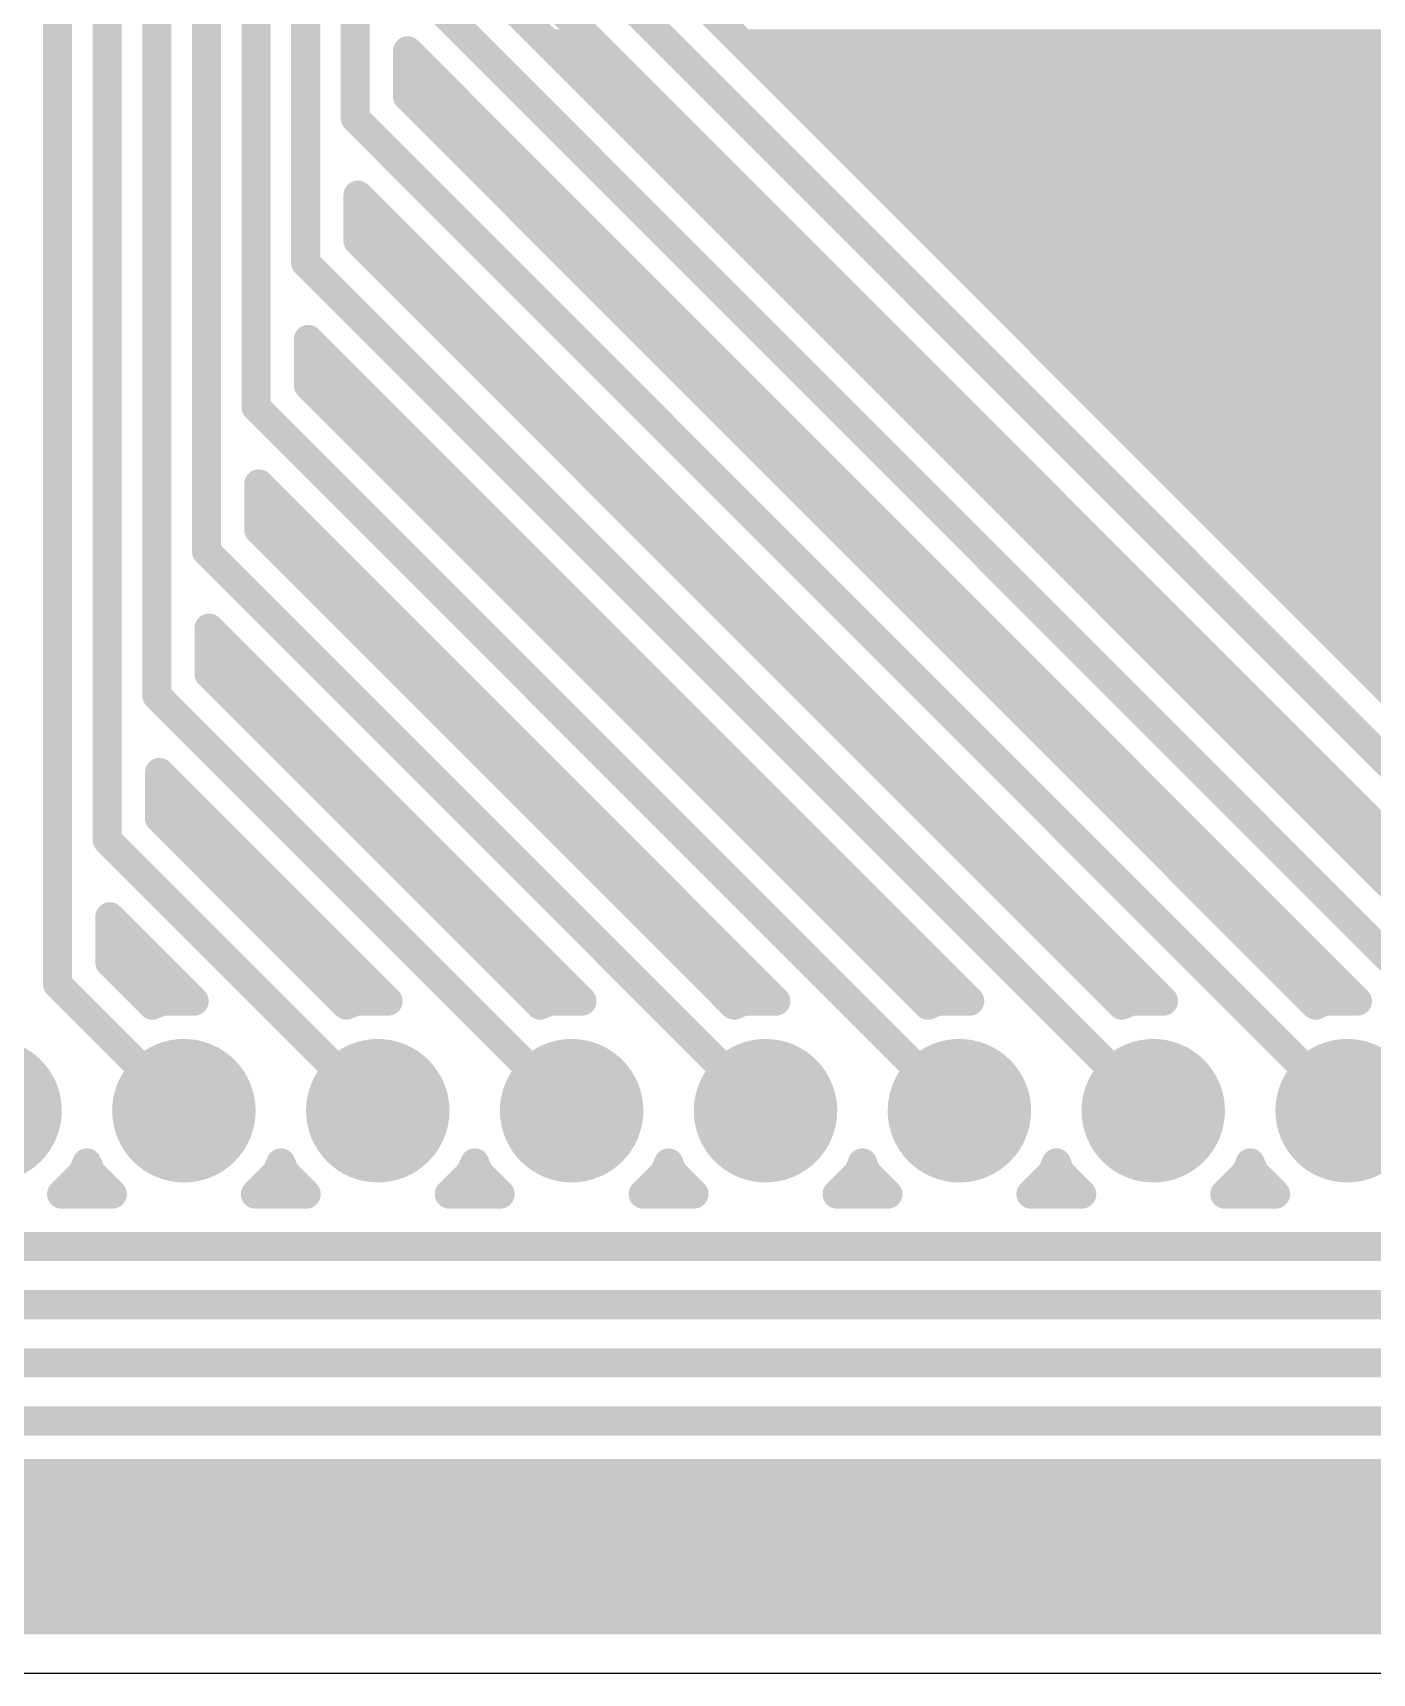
# Model space of a CAD drawing. Extents: x 0 to 60.4, y 0 to 60.5.
# Drawn here: x 26.98 to 44.52, y 0 to 21.48 of the extents above; entities that cross this region are included whole.
import ezdxf

# ---------------------------------------------------------------- set-up
doc = ezdxf.new("R2010")
doc.units = 0
for name, color, linetype in [('16', 175, 'CONTINUOUS'), ('17', 82, 'CONTINUOUS'), ('20', 7, 'CONTINUOUS')]:
    doc.layers.add(name, color=color, linetype=linetype)

# ---------------------------------------------------------------- blocks, each defined once
blk = doc.blocks.new('ROUNDP')
at = {"const_width": 0.5}
blk.add_lwpolyline([(0, -0.25, 1), (0, 0.25, 1), (0, -0.25)], format="xyb", dxfattribs=at)

msp = doc.modelspace()

# ---------------------------------------------------------------- linework, layer by layer
at = {"layer": '16', "const_width": 0.381}
for points in [[(27.301, 26.276), (27.301, 9.021)], [(27.951, 26.276), (27.951, 10.911)], [(28.601, 26.276), (28.601, 12.801)], [(29.251, 26.276), (29.251, 14.691)], [(29.901, 26.276), (29.901, 16.581)], [(30.551, 26.276), (30.551, 18.471)], [(31.201, 26.276), (31.201, 20.361)], [(32.501, 24.141), (49.276, 7.366)], [(32.5368, 23.1353), (46.871, 8.8011)], [(48.8634, 8.7484), (34.6757, 22.9362)], [(46.3234, 8.7484), (32.5368, 22.5351)], [(31.851, 22.251), (46.736, 7.366)], [(33.7359, 21.336), (34.3361, 21.336)], [(36.2759, 21.336), (52.1161, 21.336)], [(31.8868, 21.2453), (44.331, 8.8011)], [(31.8868, 20.6451), (31.8868, 21.2453)], [(31.8868, 20.955), (32.1771, 20.955)], [(34.1169, 20.955), (34.7171, 20.955)], [(36.6569, 20.955), (51.7351, 20.955)], [(43.7834, 8.7484), (31.8868, 20.6451)], [(31.9579, 20.574), (32.5581, 20.574)], [(34.4979, 20.574), (35.0981, 20.574)], [(37.0379, 20.574), (51.3541, 20.574)], [(31.201, 20.361), (44.196, 7.366)], [(32.3389, 20.193), (32.9391, 20.193)], [(34.8789, 20.193), (35.4791, 20.193)], [(37.4189, 20.193), (51.0519, 20.193)], [(32.7199, 19.812), (33.3201, 19.812)], [(35.2599, 19.812), (35.8601, 19.812)], [(37.7999, 19.812), (51.0032, 19.812)], [(33.1009, 19.431), (33.7011, 19.431)], [(35.6409, 19.431), (36.2411, 19.431)], [(38.1809, 19.431), (51.0032, 19.431)], [(31.2368, 19.3553), (41.791, 8.8011)], [(31.2368, 18.7551), (31.2368, 19.3553)], [(31.2368, 19.05), (31.5421, 19.05)], [(33.4819, 19.05), (34.0821, 19.05)], [(36.0219, 19.05), (36.6221, 19.05)], [(38.5619, 19.05), (51.0032, 19.05)], [(41.2434, 8.7484), (31.2368, 18.7551)], [(31.3229, 18.669), (31.9231, 18.669)], [(33.8629, 18.669), (34.4631, 18.669)], [(36.4029, 18.669), (37.0031, 18.669)], [(38.9429, 18.669), (51.0032, 18.669)], [(30.551, 18.471), (41.656, 7.366)], [(31.7039, 18.288), (32.3041, 18.288)], [(34.2439, 18.288), (34.8441, 18.288)], [(36.7839, 18.288), (37.3841, 18.288)], [(39.3239, 18.288), (51.0032, 18.288)], [(32.0849, 17.907), (32.6851, 17.907)], [(34.6249, 17.907), (35.2251, 17.907)], [(37.1649, 17.907), (37.7651, 17.907)], [(39.7049, 17.907), (51.0032, 17.907)], [(30.5868, 17.4653), (39.251, 8.8011)], [(30.5868, 16.8651), (30.5868, 17.4653)], [(32.4659, 17.526), (33.0661, 17.526)], [(35.0059, 17.526), (35.6061, 17.526)], [(37.5459, 17.526), (38.1461, 17.526)], [(40.0859, 17.526), (51.0032, 17.526)], [(30.5868, 17.145), (30.9071, 17.145)], [(32.8469, 17.145), (33.4471, 17.145)], [(35.3869, 17.145), (35.9871, 17.145)], [(37.9269, 17.145), (38.5271, 17.145)], [(40.4669, 17.145), (51.0032, 17.145)], [(38.7034, 8.7484), (30.5868, 16.8651)], [(29.901, 16.581), (39.116, 7.366)], [(30.6879, 16.764), (31.2881, 16.764)], [(33.2279, 16.764), (33.8281, 16.764)], [(35.7679, 16.764), (36.3681, 16.764)], [(38.3079, 16.764), (38.9081, 16.764)], [(40.8479, 16.764), (51.0032, 16.764)], [(31.0689, 16.383), (31.6691, 16.383)], [(33.6089, 16.383), (34.2091, 16.383)], [(36.1489, 16.383), (36.7491, 16.383)], [(38.6889, 16.383), (39.2891, 16.383)], [(41.2289, 16.383), (51.0032, 16.383)], [(31.4499, 16.002), (32.0501, 16.002)], [(33.9899, 16.002), (34.5901, 16.002)], [(36.5299, 16.002), (37.1301, 16.002)], [(39.0699, 16.002), (39.6701, 16.002)], [(41.6099, 16.002), (51.0032, 16.002)], [(29.9368, 15.5753), (36.711, 8.8011)], [(29.9368, 14.9751), (29.9368, 15.5753)], [(31.8309, 15.621), (32.4311, 15.621)], [(34.3709, 15.621), (34.9711, 15.621)], [(36.9109, 15.621), (37.5111, 15.621)], [(39.4509, 15.621), (40.0511, 15.621)], [(41.9909, 15.621), (51.0032, 15.621)], [(29.9368, 15.24), (30.2721, 15.24)], [(32.2119, 15.24), (32.8121, 15.24)], [(34.7519, 15.24), (35.3521, 15.24)], [(37.2919, 15.24), (37.8921, 15.24)], [(39.8319, 15.24), (40.4321, 15.24)], [(42.3719, 15.24), (51.0032, 15.24)], [(36.1634, 8.7484), (29.9368, 14.9751)], [(30.0529, 14.859), (30.6531, 14.859)], [(32.5929, 14.859), (33.1931, 14.859)], [(35.1329, 14.859), (35.7331, 14.859)], [(37.6729, 14.859), (38.2731, 14.859)], [(40.2129, 14.859), (40.8131, 14.859)], [(42.7529, 14.859), (51.0032, 14.859)], [(29.251, 14.691), (36.576, 7.366)], [(30.4339, 14.478), (31.0341, 14.478)], [(32.9739, 14.478), (33.5741, 14.478)], [(35.5139, 14.478), (36.1141, 14.478)], [(38.0539, 14.478), (38.6541, 14.478)], [(40.5939, 14.478), (41.1941, 14.478)], [(43.1339, 14.478), (51.0032, 14.478)], [(30.8149, 14.097), (31.4151, 14.097)], [(33.3549, 14.097), (33.9551, 14.097)], [(35.8949, 14.097), (36.4951, 14.097)], [(38.4349, 14.097), (39.0351, 14.097)], [(40.9749, 14.097), (41.5751, 14.097)], [(43.5149, 14.097), (51.0032, 14.097)], [(29.2868, 13.6853), (34.171, 8.8011)], [(29.2868, 13.0851), (29.2868, 13.6853)], [(31.1959, 13.716), (31.7961, 13.716)], [(33.7359, 13.716), (34.3361, 13.716)], [(36.2759, 13.716), (36.8761, 13.716)], [(38.8159, 13.716), (39.4161, 13.716)], [(41.3559, 13.716), (41.9561, 13.716)], [(43.8959, 13.716), (51.0032, 13.716)], [(29.2868, 13.335), (29.6371, 13.335)], [(31.5769, 13.335), (32.1771, 13.335)], [(34.1169, 13.335), (34.7171, 13.335)], [(36.6569, 13.335), (37.2571, 13.335)], [(39.1969, 13.335), (39.7971, 13.335)], [(41.7369, 13.335), (42.3371, 13.335)], [(44.2769, 13.335), (51.0032, 13.335)], [(33.6234, 8.7484), (29.2868, 13.0851)], [(29.4179, 12.954), (30.0181, 12.954)], [(31.9579, 12.954), (32.5581, 12.954)], [(34.4979, 12.954), (35.0981, 12.954)], [(37.0379, 12.954), (37.6381, 12.954)], [(39.5779, 12.954), (40.1781, 12.954)], [(42.1179, 12.954), (42.7181, 12.954)], [(44.6579, 12.954), (51.0032, 12.954)], [(28.601, 12.801), (34.036, 7.366)], [(29.7989, 12.573), (30.3991, 12.573)], [(32.3389, 12.573), (32.9391, 12.573)], [(34.8789, 12.573), (35.4791, 12.573)], [(37.4189, 12.573), (38.0191, 12.573)], [(39.9589, 12.573), (40.5591, 12.573)], [(42.4989, 12.573), (43.0991, 12.573)], [(30.1799, 12.192), (30.7801, 12.192)], [(32.7199, 12.192), (33.3201, 12.192)], [(35.2599, 12.192), (35.8601, 12.192)], [(37.7999, 12.192), (38.4001, 12.192)], [(40.3399, 12.192), (40.9401, 12.192)], [(42.8799, 12.192), (43.4801, 12.192)], [(28.6368, 11.7953), (31.631, 8.8011)], [(28.6368, 11.1951), (28.6368, 11.7953)], [(30.5609, 11.811), (31.1611, 11.811)], [(33.1009, 11.811), (33.7011, 11.811)], [(35.6409, 11.811), (36.2411, 11.811)], [(38.1809, 11.811), (38.7811, 11.811)], [(40.7209, 11.811), (41.3211, 11.811)], [(43.2609, 11.811), (43.8611, 11.811)], [(28.6368, 11.43), (29.0021, 11.43)], [(30.9419, 11.43), (31.5421, 11.43)], [(33.4819, 11.43), (34.0821, 11.43)], [(36.0219, 11.43), (36.6221, 11.43)], [(38.5619, 11.43), (39.1621, 11.43)], [(41.1019, 11.43), (41.7021, 11.43)], [(43.6419, 11.43), (44.2421, 11.43)], [(31.0834, 8.7484), (28.6368, 11.1951)], [(28.7829, 11.049), (29.3831, 11.049)], [(31.3229, 11.049), (31.9231, 11.049)], [(33.8629, 11.049), (34.4631, 11.049)], [(36.4029, 11.049), (37.0031, 11.049)], [(38.9429, 11.049), (39.5431, 11.049)], [(41.4829, 11.049), (42.0831, 11.049)], [(44.0229, 11.049), (44.6231, 11.049)], [(27.951, 10.911), (31.496, 7.366)], [(29.1639, 10.668), (29.7641, 10.668)], [(31.7039, 10.668), (32.3041, 10.668)], [(34.2439, 10.668), (34.8441, 10.668)], [(36.7839, 10.668), (37.3841, 10.668)], [(39.3239, 10.668), (39.9241, 10.668)], [(41.8639, 10.668), (42.4641, 10.668)], [(44.4039, 10.668), (45.0041, 10.668)], [(29.5449, 10.287), (30.1451, 10.287)], [(32.0849, 10.287), (32.6851, 10.287)], [(34.6249, 10.287), (35.2251, 10.287)], [(37.1649, 10.287), (37.7651, 10.287)], [(39.7049, 10.287), (40.3051, 10.287)], [(42.2449, 10.287), (42.8451, 10.287)], [(29.9259, 9.906), (30.5261, 9.906)], [(32.4659, 9.906), (33.0661, 9.906)], [(35.0059, 9.906), (35.6061, 9.906)], [(37.5459, 9.906), (38.1461, 9.906)], [(40.0859, 9.906), (40.6861, 9.906)], [(42.6259, 9.906), (43.2261, 9.906)], [(27.9868, 9.3051), (27.9868, 9.9053)], [(27.9868, 9.9053), (29.091, 8.8011)], [(27.9868, 9.525), (28.3671, 9.525)], [(30.3069, 9.525), (30.9071, 9.525)], [(32.8469, 9.525), (33.4471, 9.525)], [(35.3869, 9.525), (35.9871, 9.525)], [(37.9269, 9.525), (38.5271, 9.525)], [(40.4669, 9.525), (41.0671, 9.525)], [(43.0069, 9.525), (43.6071, 9.525)], [(28.5434, 8.7484), (27.9868, 9.3051)], [(28.1479, 9.144), (28.7481, 9.144)], [(30.6879, 9.144), (31.2881, 9.144)], [(33.2279, 9.144), (33.8281, 9.144)], [(35.7679, 9.144), (36.3681, 9.144)], [(38.3079, 9.144), (38.9081, 9.144)], [(40.8479, 9.144), (41.4481, 9.144)], [(43.3879, 9.144), (43.9881, 9.144)], [(27.301, 9.021), (28.956, 7.366)], [(28.5289, 8.763), (28.5786, 8.763)], [(28.6705, 8.8011), (28.5434, 8.7484)], [(29.091, 8.8011), (28.6705, 8.8011)], [(31.0689, 8.763), (31.1186, 8.763)], [(31.2105, 8.8011), (31.0834, 8.7484)], [(31.631, 8.8011), (31.2105, 8.8011)], [(33.6089, 8.763), (33.6586, 8.763)], [(33.7505, 8.8011), (33.6234, 8.7484)], [(34.171, 8.8011), (33.7505, 8.8011)], [(36.1489, 8.763), (36.1986, 8.763)], [(36.2905, 8.8011), (36.1634, 8.7484)], [(36.711, 8.8011), (36.2905, 8.8011)], [(38.6889, 8.763), (38.7386, 8.763)], [(38.8305, 8.8011), (38.7034, 8.7484)], [(39.251, 8.8011), (38.8305, 8.8011)], [(41.2289, 8.763), (41.2786, 8.763)], [(41.3705, 8.8011), (41.2434, 8.7484)], [(41.791, 8.8011), (41.3705, 8.8011)], [(43.7689, 8.763), (43.8186, 8.763)], [(43.9105, 8.8011), (43.7834, 8.7484)], [(44.331, 8.8011), (43.9105, 8.8011)], [(27.3533, 6.2738), (27.6326, 6.5531)], [(27.5565, 6.477), (27.8155, 6.477)], [(27.6326, 6.5531), (27.686, 6.682)], [(27.686, 6.682), (27.7394, 6.5531)], [(27.7394, 6.5531), (28.0187, 6.2738)], [(29.8933, 6.2738), (30.1726, 6.5531)], [(30.0965, 6.477), (30.3555, 6.477)], [(30.1726, 6.5531), (30.226, 6.682)], [(30.226, 6.682), (30.2794, 6.5531)], [(30.2794, 6.5531), (30.5587, 6.2738)], [(32.4333, 6.2738), (32.7126, 6.5531)], [(32.6365, 6.477), (32.8955, 6.477)], [(32.7126, 6.5531), (32.766, 6.682)], [(32.766, 6.682), (32.8194, 6.5531)], [(32.8194, 6.5531), (33.0987, 6.2738)], [(34.9733, 6.2738), (35.2526, 6.5531)], [(35.1765, 6.477), (35.4355, 6.477)], [(35.2526, 6.5531), (35.306, 6.682)], [(35.306, 6.682), (35.3594, 6.5531)], [(35.3594, 6.5531), (35.6387, 6.2738)], [(37.5133, 6.2738), (37.7926, 6.5531)], [(37.7165, 6.477), (37.9755, 6.477)], [(37.7926, 6.5531), (37.846, 6.682)], [(37.846, 6.682), (37.8994, 6.5531)], [(37.8994, 6.5531), (38.1787, 6.2738)], [(40.0533, 6.2738), (40.3326, 6.5531)], [(40.2565, 6.477), (40.5155, 6.477)], [(40.3326, 6.5531), (40.386, 6.682)], [(40.386, 6.682), (40.4394, 6.5531)], [(40.4394, 6.5531), (40.7187, 6.2738)], [(42.5933, 6.2738), (42.8726, 6.5531)], [(42.7965, 6.477), (43.0555, 6.477)], [(42.8726, 6.5531), (42.926, 6.682)], [(42.926, 6.682), (42.9794, 6.5531)], [(42.9794, 6.5531), (43.2587, 6.2738)], [(28.0187, 6.2738), (27.3533, 6.2738)], [(30.5587, 6.2738), (29.8933, 6.2738)], [(33.0987, 6.2738), (32.4333, 6.2738)], [(35.6387, 6.2738), (34.9733, 6.2738)], [(38.1787, 6.2738), (37.5133, 6.2738)], [(40.7187, 6.2738), (40.0533, 6.2738)], [(43.2587, 6.2738), (42.5933, 6.2738)], [(50.292, 5.588), (9.652, 5.588)], [(50.673, 4.826), (9.271, 4.826)], [(51.054, 4.064), (8.89, 4.064)], [(8.509, 3.302), (51.435, 3.302)], [(8.3726, 2.6162), (51.5714, 2.6162)], [(0.6985, 2.286), (59.7335, 2.286)], [(0.6985, 1.905), (59.7335, 1.905)], [(0.6985, 1.524), (59.7335, 1.524)], [(0.6985, 1.143), (59.7335, 1.143)], [(0.6985, 0.762), (59.7335, 0.762)], [(59.7335, 0.6985), (0.6985, 0.6985)]]:
    msp.add_lwpolyline(points, dxfattribs=at)
at = {"layer": '16', "const_width": 0.1905}
for points in [[(33.7359, 21.4313, 1), (33.7359, 21.2408)], [(34.3361, 21.2408, 1), (34.3361, 21.4313)], [(36.2759, 21.4313, 1), (36.2759, 21.2408)], [(31.982, 21.2453, 1), (31.7915, 21.2453)], [(31.9541, 21.3127, 1), (31.8194, 21.178)], [(31.8868, 21.0503, 1), (31.8868, 20.8598)], [(32.1771, 20.8598, 1), (32.1771, 21.0503)], [(34.1169, 21.0503, 1), (34.1169, 20.8598)], [(34.7171, 20.8598, 1), (34.7171, 21.0503)], [(36.6569, 21.0503, 1), (36.6569, 20.8598)], [(31.7915, 20.6451, 1), (31.982, 20.6451)], [(31.9541, 20.7124, 1), (31.8194, 20.5777)], [(31.9579, 20.6693, 1), (31.9579, 20.4788)], [(32.5581, 20.4788, 1), (32.5581, 20.6693)], [(34.4979, 20.6693, 1), (34.4979, 20.4788)], [(35.0981, 20.4788, 1), (35.0981, 20.6693)], [(37.0379, 20.6693, 1), (37.0379, 20.4788)], [(31.2684, 20.4284, 1), (31.1336, 20.2936)], [(31.1058, 20.361, 1), (31.2963, 20.361)], [(32.3389, 20.2883, 1), (32.3389, 20.0978)], [(32.9391, 20.0978, 1), (32.9391, 20.2883)], [(34.8789, 20.2883, 1), (34.8789, 20.0978)], [(35.4791, 20.0978, 1), (35.4791, 20.2883)], [(37.4189, 20.2883, 1), (37.4189, 20.0978)], [(32.7199, 19.9073, 1), (32.7199, 19.7168)], [(33.3201, 19.7168, 1), (33.3201, 19.9073)], [(35.2599, 19.9073, 1), (35.2599, 19.7168)], [(35.8601, 19.7168, 1), (35.8601, 19.9073)], [(37.7999, 19.9073, 1), (37.7999, 19.7168)], [(33.1009, 19.5263, 1), (33.1009, 19.3358)], [(33.7011, 19.3358, 1), (33.7011, 19.5263)], [(35.6409, 19.5263, 1), (35.6409, 19.3358)], [(36.2411, 19.3358, 1), (36.2411, 19.5263)], [(38.1809, 19.5263, 1), (38.1809, 19.3358)], [(31.3041, 19.4227, 1), (31.1694, 19.288)], [(31.332, 19.3553, 1), (31.1415, 19.3553)], [(31.2368, 19.1453, 1), (31.2368, 18.9548)], [(31.5421, 18.9548, 1), (31.5421, 19.1453)], [(33.4819, 19.1453, 1), (33.4819, 18.9548)], [(34.0821, 18.9548, 1), (34.0821, 19.1453)], [(36.0219, 19.1453, 1), (36.0219, 18.9548)], [(36.6221, 18.9548, 1), (36.6221, 19.1453)], [(38.5619, 19.1453, 1), (38.5619, 18.9548)], [(31.3041, 18.8224, 1), (31.1694, 18.6877)], [(31.1415, 18.7551, 1), (31.332, 18.7551)], [(31.3229, 18.7643, 1), (31.3229, 18.5738)], [(31.9231, 18.5738, 1), (31.9231, 18.7643)], [(33.8629, 18.7643, 1), (33.8629, 18.5738)], [(34.4631, 18.5738, 1), (34.4631, 18.7643)], [(36.4029, 18.7643, 1), (36.4029, 18.5738)], [(37.0031, 18.5738, 1), (37.0031, 18.7643)], [(38.9429, 18.7643, 1), (38.9429, 18.5738)], [(30.6184, 18.5384, 1), (30.4836, 18.4036)], [(30.4558, 18.471, 1), (30.6463, 18.471)], [(31.7039, 18.3833, 1), (31.7039, 18.1928)], [(32.3041, 18.1928, 1), (32.3041, 18.3833)], [(34.2439, 18.3833, 1), (34.2439, 18.1928)], [(34.8441, 18.1928, 1), (34.8441, 18.3833)], [(36.7839, 18.3833, 1), (36.7839, 18.1928)], [(37.3841, 18.1928, 1), (37.3841, 18.3833)], [(39.3239, 18.3833, 1), (39.3239, 18.1928)], [(32.0849, 18.0023, 1), (32.0849, 17.8117)], [(32.6851, 17.8117, 1), (32.6851, 18.0023)], [(34.6249, 18.0023, 1), (34.6249, 17.8117)], [(35.2251, 17.8117, 1), (35.2251, 18.0023)], [(37.1649, 18.0023, 1), (37.1649, 17.8117)], [(37.7651, 17.8117, 1), (37.7651, 18.0023)], [(39.7049, 18.0023, 1), (39.7049, 17.8117)], [(30.682, 17.4653, 1), (30.4915, 17.4653)], [(30.6541, 17.5327, 1), (30.5194, 17.398)], [(32.4659, 17.6212, 1), (32.4659, 17.4307)], [(33.0661, 17.4307, 1), (33.0661, 17.6212)], [(35.0059, 17.6212, 1), (35.0059, 17.4307)], [(35.6061, 17.4307, 1), (35.6061, 17.6212)], [(37.5459, 17.6212, 1), (37.5459, 17.4307)], [(38.1461, 17.4307, 1), (38.1461, 17.6212)], [(40.0859, 17.6212, 1), (40.0859, 17.4307)], [(30.5868, 17.2402, 1), (30.5868, 17.0497)], [(30.9071, 17.0497, 1), (30.9071, 17.2402)], [(32.8469, 17.2402, 1), (32.8469, 17.0497)], [(33.4471, 17.0497, 1), (33.4471, 17.2402)], [(35.3869, 17.2402, 1), (35.3869, 17.0497)], [(35.9871, 17.0497, 1), (35.9871, 17.2402)], [(37.9269, 17.2402, 1), (37.9269, 17.0497)], [(38.5271, 17.0497, 1), (38.5271, 17.2402)], [(40.4669, 17.2402, 1), (40.4669, 17.0497)], [(30.6541, 16.9324, 1), (30.5194, 16.7977)], [(29.9684, 16.6484, 1), (29.8336, 16.5136)], [(30.4915, 16.8651, 1), (30.682, 16.8651)], [(30.6879, 16.8592, 1), (30.6879, 16.6687)], [(31.2881, 16.6687, 1), (31.2881, 16.8592)], [(33.2279, 16.8592, 1), (33.2279, 16.6687)], [(33.8281, 16.6687, 1), (33.8281, 16.8592)], [(35.7679, 16.8592, 1), (35.7679, 16.6687)], [(36.3681, 16.6687, 1), (36.3681, 16.8592)], [(38.3079, 16.8592, 1), (38.3079, 16.6687)], [(38.9081, 16.6687, 1), (38.9081, 16.8592)], [(40.8479, 16.8592, 1), (40.8479, 16.6687)], [(29.8057, 16.581, 1), (29.9962, 16.581)], [(31.0689, 16.4782, 1), (31.0689, 16.2877)], [(31.6691, 16.2877, 1), (31.6691, 16.4782)], [(33.6089, 16.4782, 1), (33.6089, 16.2877)], [(34.2091, 16.2877, 1), (34.2091, 16.4782)], [(36.1489, 16.4782, 1), (36.1489, 16.2877)], [(36.7491, 16.2877, 1), (36.7491, 16.4782)], [(38.6889, 16.4782, 1), (38.6889, 16.2877)], [(39.2891, 16.2877, 1), (39.2891, 16.4782)], [(41.2289, 16.4782, 1), (41.2289, 16.2877)], [(31.4499, 16.0973, 1), (31.4499, 15.9068)], [(32.0501, 15.9068, 1), (32.0501, 16.0973)], [(33.9899, 16.0973, 1), (33.9899, 15.9068)], [(34.5901, 15.9068, 1), (34.5901, 16.0973)], [(36.5299, 16.0973, 1), (36.5299, 15.9068)], [(37.1301, 15.9068, 1), (37.1301, 16.0973)], [(39.0699, 16.0973, 1), (39.0699, 15.9068)], [(39.6701, 15.9068, 1), (39.6701, 16.0973)], [(41.6099, 16.0973, 1), (41.6099, 15.9068)], [(30.032, 15.5753, 1), (29.8415, 15.5753)], [(30.0041, 15.6427, 1), (29.8694, 15.508)], [(31.8309, 15.7163, 1), (31.8309, 15.5258)], [(32.4311, 15.5258, 1), (32.4311, 15.7163)], [(34.3709, 15.7163, 1), (34.3709, 15.5258)], [(34.9711, 15.5258, 1), (34.9711, 15.7163)], [(36.9109, 15.7163, 1), (36.9109, 15.5258)], [(37.5111, 15.5258, 1), (37.5111, 15.7163)], [(39.4509, 15.7163, 1), (39.4509, 15.5258)], [(40.0511, 15.5258, 1), (40.0511, 15.7163)], [(41.9909, 15.7163, 1), (41.9909, 15.5258)], [(29.9368, 15.3353, 1), (29.9368, 15.1448)], [(30.2721, 15.1448, 1), (30.2721, 15.3353)], [(32.2119, 15.3353, 1), (32.2119, 15.1448)], [(32.8121, 15.1448, 1), (32.8121, 15.3353)], [(34.7519, 15.3353, 1), (34.7519, 15.1448)], [(35.3521, 15.1448, 1), (35.3521, 15.3353)], [(37.2919, 15.3353, 1), (37.2919, 15.1448)], [(37.8921, 15.1448, 1), (37.8921, 15.3353)], [(39.8319, 15.3353, 1), (39.8319, 15.1448)], [(40.4321, 15.1448, 1), (40.4321, 15.3353)], [(42.3719, 15.3353, 1), (42.3719, 15.1448)], [(29.8415, 14.9751, 1), (30.032, 14.9751)], [(30.0041, 15.0424, 1), (29.8694, 14.9077)], [(30.0529, 14.9543, 1), (30.0529, 14.7637)], [(30.6531, 14.7637, 1), (30.6531, 14.9543)], [(32.5929, 14.9543, 1), (32.5929, 14.7637)], [(33.1931, 14.7637, 1), (33.1931, 14.9543)], [(35.1329, 14.9543, 1), (35.1329, 14.7637)], [(35.7331, 14.7637, 1), (35.7331, 14.9543)], [(37.6729, 14.9543, 1), (37.6729, 14.7637)], [(38.2731, 14.7637, 1), (38.2731, 14.9543)], [(40.2129, 14.9543, 1), (40.2129, 14.7637)], [(40.8131, 14.7637, 1), (40.8131, 14.9543)], [(42.7529, 14.9543, 1), (42.7529, 14.7637)], [(29.3184, 14.7584, 1), (29.1836, 14.6236)], [(29.1558, 14.691, 1), (29.3463, 14.691)], [(30.4339, 14.5733, 1), (30.4339, 14.3828)], [(31.0341, 14.3828, 1), (31.0341, 14.5733)], [(32.9739, 14.5733, 1), (32.9739, 14.3828)], [(33.5741, 14.3828, 1), (33.5741, 14.5733)], [(35.5139, 14.5733, 1), (35.5139, 14.3828)], [(36.1141, 14.3828, 1), (36.1141, 14.5733)], [(38.0539, 14.5733, 1), (38.0539, 14.3828)], [(38.6541, 14.3828, 1), (38.6541, 14.5733)], [(40.5939, 14.5733, 1), (40.5939, 14.3828)], [(41.1941, 14.3828, 1), (41.1941, 14.5733)], [(43.1339, 14.5733, 1), (43.1339, 14.3828)], [(30.8149, 14.1923, 1), (30.8149, 14.0018)], [(31.4151, 14.0018, 1), (31.4151, 14.1923)], [(33.3549, 14.1923, 1), (33.3549, 14.0018)], [(33.9551, 14.0018, 1), (33.9551, 14.1923)], [(35.8949, 14.1923, 1), (35.8949, 14.0018)], [(36.4951, 14.0018, 1), (36.4951, 14.1923)], [(38.4349, 14.1923, 1), (38.4349, 14.0018)], [(39.0351, 14.0018, 1), (39.0351, 14.1923)], [(40.9749, 14.1923, 1), (40.9749, 14.0018)], [(41.5751, 14.0018, 1), (41.5751, 14.1923)], [(43.5149, 14.1923, 1), (43.5149, 14.0018)], [(29.3541, 13.7527, 1), (29.2194, 13.618)], [(29.382, 13.6853, 1), (29.1915, 13.6853)], [(31.1959, 13.8113, 1), (31.1959, 13.6208)], [(31.7961, 13.6208, 1), (31.7961, 13.8113)], [(33.7359, 13.8113, 1), (33.7359, 13.6208)], [(34.3361, 13.6208, 1), (34.3361, 13.8113)], [(36.2759, 13.8113, 1), (36.2759, 13.6208)], [(36.8761, 13.6208, 1), (36.8761, 13.8113)], [(38.8159, 13.8113, 1), (38.8159, 13.6208)], [(39.4161, 13.6208, 1), (39.4161, 13.8113)], [(41.3559, 13.8113, 1), (41.3559, 13.6208)], [(41.9561, 13.6208, 1), (41.9561, 13.8113)], [(43.8959, 13.8113, 1), (43.8959, 13.6208)], [(29.2868, 13.4303, 1), (29.2868, 13.2398)], [(29.6371, 13.2398, 1), (29.6371, 13.4303)], [(31.5769, 13.4303, 1), (31.5769, 13.2398)], [(32.1771, 13.2398, 1), (32.1771, 13.4303)], [(34.1169, 13.4303, 1), (34.1169, 13.2398)], [(34.7171, 13.2398, 1), (34.7171, 13.4303)], [(36.6569, 13.4303, 1), (36.6569, 13.2398)], [(37.2571, 13.2398, 1), (37.2571, 13.4303)], [(39.1969, 13.4303, 1), (39.1969, 13.2398)], [(39.7971, 13.2398, 1), (39.7971, 13.4303)], [(41.7369, 13.4303, 1), (41.7369, 13.2398)], [(42.3371, 13.2398, 1), (42.3371, 13.4303)], [(44.2769, 13.4303, 1), (44.2769, 13.2398)], [(29.3541, 13.1524, 1), (29.2194, 13.0177)], [(29.1915, 13.0851, 1), (29.382, 13.0851)], [(29.4179, 13.0493, 1), (29.4179, 12.8588)], [(30.0181, 12.8588, 1), (30.0181, 13.0493)], [(31.9579, 13.0493, 1), (31.9579, 12.8588)], [(32.5581, 12.8588, 1), (32.5581, 13.0493)], [(34.4979, 13.0493, 1), (34.4979, 12.8588)], [(35.0981, 12.8588, 1), (35.0981, 13.0493)], [(37.0379, 13.0493, 1), (37.0379, 12.8588)], [(37.6381, 12.8588, 1), (37.6381, 13.0493)], [(39.5779, 13.0493, 1), (39.5779, 12.8588)], [(40.1781, 12.8588, 1), (40.1781, 13.0493)], [(42.1179, 13.0493, 1), (42.1179, 12.8588)], [(42.7181, 12.8588, 1), (42.7181, 13.0493)], [(44.6579, 13.0493, 1), (44.6579, 12.8588)], [(28.6684, 12.8684, 1), (28.5336, 12.7336)], [(28.5058, 12.801, 1), (28.6963, 12.801)], [(29.7989, 12.6683, 1), (29.7989, 12.4778)], [(30.3991, 12.4778, 1), (30.3991, 12.6683)], [(32.3389, 12.6683, 1), (32.3389, 12.4778)], [(32.9391, 12.4778, 1), (32.9391, 12.6683)], [(34.8789, 12.6683, 1), (34.8789, 12.4778)], [(35.4791, 12.4778, 1), (35.4791, 12.6683)], [(37.4189, 12.6683, 1), (37.4189, 12.4778)], [(38.0191, 12.4778, 1), (38.0191, 12.6683)], [(39.9589, 12.6683, 1), (39.9589, 12.4778)], [(40.5591, 12.4778, 1), (40.5591, 12.6683)], [(42.4989, 12.6683, 1), (42.4989, 12.4778)], [(43.0991, 12.4778, 1), (43.0991, 12.6683)], [(30.1799, 12.2873, 1), (30.1799, 12.0968)], [(30.7801, 12.0968, 1), (30.7801, 12.2873)], [(32.7199, 12.2873, 1), (32.7199, 12.0968)], [(33.3201, 12.0968, 1), (33.3201, 12.2873)], [(35.2599, 12.2873, 1), (35.2599, 12.0968)], [(35.8601, 12.0968, 1), (35.8601, 12.2873)], [(37.7999, 12.2873, 1), (37.7999, 12.0968)], [(38.4001, 12.0968, 1), (38.4001, 12.2873)], [(40.3399, 12.2873, 1), (40.3399, 12.0968)], [(40.9401, 12.0968, 1), (40.9401, 12.2873)], [(42.8799, 12.2873, 1), (42.8799, 12.0968)], [(43.4801, 12.0968, 1), (43.4801, 12.2873)], [(28.732, 11.7953, 1), (28.5415, 11.7953)], [(28.7041, 11.8627, 1), (28.5694, 11.728)], [(30.5609, 11.9062, 1), (30.5609, 11.7157)], [(31.1611, 11.7157, 1), (31.1611, 11.9062)], [(33.1009, 11.9062, 1), (33.1009, 11.7157)], [(33.7011, 11.7157, 1), (33.7011, 11.9062)], [(35.6409, 11.9062, 1), (35.6409, 11.7157)], [(36.2411, 11.7157, 1), (36.2411, 11.9062)], [(38.1809, 11.9062, 1), (38.1809, 11.7157)], [(38.7811, 11.7157, 1), (38.7811, 11.9062)], [(40.7209, 11.9062, 1), (40.7209, 11.7157)], [(41.3211, 11.7157, 1), (41.3211, 11.9062)], [(43.2609, 11.9062, 1), (43.2609, 11.7157)], [(43.8611, 11.7157, 1), (43.8611, 11.9062)], [(28.6368, 11.5252, 1), (28.6368, 11.3347)], [(29.0021, 11.3347, 1), (29.0021, 11.5252)], [(30.9419, 11.5252, 1), (30.9419, 11.3347)], [(31.5421, 11.3347, 1), (31.5421, 11.5252)], [(33.4819, 11.5252, 1), (33.4819, 11.3347)], [(34.0821, 11.3347, 1), (34.0821, 11.5252)], [(36.0219, 11.5252, 1), (36.0219, 11.3347)], [(36.6221, 11.3347, 1), (36.6221, 11.5252)], [(38.5619, 11.5252, 1), (38.5619, 11.3347)], [(39.1621, 11.3347, 1), (39.1621, 11.5252)], [(41.1019, 11.5252, 1), (41.1019, 11.3347)], [(41.7021, 11.3347, 1), (41.7021, 11.5252)], [(43.6419, 11.5252, 1), (43.6419, 11.3347)], [(44.2421, 11.3347, 1), (44.2421, 11.5252)], [(28.7041, 11.2624, 1), (28.5694, 11.1277)], [(28.5415, 11.1951, 1), (28.732, 11.1951)], [(28.7829, 11.1443, 1), (28.7829, 10.9538)], [(29.3831, 10.9538, 1), (29.3831, 11.1443)], [(31.3229, 11.1443, 1), (31.3229, 10.9538)], [(31.9231, 10.9538, 1), (31.9231, 11.1443)], [(33.8629, 11.1443, 1), (33.8629, 10.9538)], [(34.4631, 10.9538, 1), (34.4631, 11.1443)], [(36.4029, 11.1443, 1), (36.4029, 10.9538)], [(37.0031, 10.9538, 1), (37.0031, 11.1443)], [(38.9429, 11.1443, 1), (38.9429, 10.9538)], [(39.5431, 10.9538, 1), (39.5431, 11.1443)], [(41.4829, 11.1443, 1), (41.4829, 10.9538)], [(42.0831, 10.9538, 1), (42.0831, 11.1443)], [(44.0229, 11.1443, 1), (44.0229, 10.9538)], [(28.0184, 10.9784, 1), (27.8836, 10.8436)], [(27.8558, 10.911, 1), (28.0463, 10.911)], [(29.1639, 10.7633, 1), (29.1639, 10.5728)], [(29.7641, 10.5728, 1), (29.7641, 10.7633)], [(31.7039, 10.7633, 1), (31.7039, 10.5728)], [(32.3041, 10.5728, 1), (32.3041, 10.7633)], [(34.2439, 10.7633, 1), (34.2439, 10.5728)], [(34.8441, 10.5728, 1), (34.8441, 10.7633)], [(36.7839, 10.7633, 1), (36.7839, 10.5728)], [(37.3841, 10.5728, 1), (37.3841, 10.7633)], [(39.3239, 10.7633, 1), (39.3239, 10.5728)], [(39.9241, 10.5728, 1), (39.9241, 10.7633)], [(41.8639, 10.7633, 1), (41.8639, 10.5728)], [(42.4641, 10.5728, 1), (42.4641, 10.7633)], [(44.4039, 10.7633, 1), (44.4039, 10.5728)], [(29.5449, 10.3823, 1), (29.5449, 10.1918)], [(30.1451, 10.1918, 1), (30.1451, 10.3823)], [(32.0849, 10.3823, 1), (32.0849, 10.1918)], [(32.6851, 10.1918, 1), (32.6851, 10.3823)], [(34.6249, 10.3823, 1), (34.6249, 10.1918)], [(35.2251, 10.1918, 1), (35.2251, 10.3823)], [(37.1649, 10.3823, 1), (37.1649, 10.1918)], [(37.7651, 10.1918, 1), (37.7651, 10.3823)], [(39.7049, 10.3823, 1), (39.7049, 10.1918)], [(40.3051, 10.1918, 1), (40.3051, 10.3823)], [(42.2449, 10.3823, 1), (42.2449, 10.1918)], [(42.8451, 10.1918, 1), (42.8451, 10.3823)], [(29.9259, 10.0013, 1), (29.9259, 9.8108)], [(30.5261, 9.8108, 1), (30.5261, 10.0013)], [(32.4659, 10.0013, 1), (32.4659, 9.8108)], [(33.0661, 9.8108, 1), (33.0661, 10.0013)], [(35.0059, 10.0013, 1), (35.0059, 9.8108)], [(35.6061, 9.8108, 1), (35.6061, 10.0013)], [(37.5459, 10.0013, 1), (37.5459, 9.8108)], [(38.1461, 9.8108, 1), (38.1461, 10.0013)], [(40.0859, 10.0013, 1), (40.0859, 9.8108)], [(40.6861, 9.8108, 1), (40.6861, 10.0013)], [(42.6259, 10.0013, 1), (42.6259, 9.8108)], [(43.2261, 9.8108, 1), (43.2261, 10.0013)], [(28.082, 9.9053, 1), (27.8915, 9.9053)], [(28.0541, 9.9727, 1), (27.9194, 9.838)], [(27.9868, 9.6203, 1), (27.9868, 9.4298)], [(28.3671, 9.4298, 1), (28.3671, 9.6203)], [(30.3069, 9.6203, 1), (30.3069, 9.4298)], [(30.9071, 9.4298, 1), (30.9071, 9.6203)], [(32.8469, 9.6203, 1), (32.8469, 9.4298)], [(33.4471, 9.4298, 1), (33.4471, 9.6203)], [(35.3869, 9.6203, 1), (35.3869, 9.4298)], [(35.9871, 9.4298, 1), (35.9871, 9.6203)], [(37.9269, 9.6203, 1), (37.9269, 9.4298)], [(38.5271, 9.4298, 1), (38.5271, 9.6203)], [(40.4669, 9.6203, 1), (40.4669, 9.4298)], [(41.0671, 9.4298, 1), (41.0671, 9.6203)], [(43.0069, 9.6203, 1), (43.0069, 9.4298)], [(43.6071, 9.4298, 1), (43.6071, 9.6203)], [(28.0541, 9.3724, 1), (27.9194, 9.2377)], [(27.8915, 9.3051, 1), (28.082, 9.3051)], [(28.1479, 9.2393, 1), (28.1479, 9.0488)], [(28.7481, 9.0488, 1), (28.7481, 9.2393)], [(30.6879, 9.2393, 1), (30.6879, 9.0488)], [(31.2881, 9.0488, 1), (31.2881, 9.2393)], [(33.2279, 9.2393, 1), (33.2279, 9.0488)], [(33.8281, 9.0488, 1), (33.8281, 9.2393)], [(35.7679, 9.2393, 1), (35.7679, 9.0488)], [(36.3681, 9.0488, 1), (36.3681, 9.2393)], [(38.3079, 9.2393, 1), (38.3079, 9.0488)], [(38.9081, 9.0488, 1), (38.9081, 9.2393)], [(40.8479, 9.2393, 1), (40.8479, 9.0488)], [(41.4481, 9.0488, 1), (41.4481, 9.2393)], [(43.3879, 9.2393, 1), (43.3879, 9.0488)], [(43.9881, 9.0488, 1), (43.9881, 9.2393)], [(27.3684, 9.0884, 1), (27.2336, 8.9536)], [(27.2058, 9.021, 1), (27.3963, 9.021)], [(28.5289, 8.8582, 1), (28.5289, 8.6677)], [(28.507, 8.8364, 1), (28.5799, 8.6604)], [(28.4761, 8.6811, 1), (28.6108, 8.8158)], [(28.6705, 8.8963, 1), (28.6705, 8.7058)], [(28.5786, 8.6677, 1), (28.5786, 8.8582)], [(28.707, 8.7131, 1), (28.6341, 8.8891)], [(29.0237, 8.7337, 1), (29.1584, 8.8684)], [(29.091, 8.7058, 1), (29.091, 8.8963)], [(31.0689, 8.8582, 1), (31.0689, 8.6677)], [(31.047, 8.8364, 1), (31.1199, 8.6604)], [(31.0161, 8.6811, 1), (31.1508, 8.8158)], [(31.2105, 8.8963, 1), (31.2105, 8.7058)], [(31.1186, 8.6677, 1), (31.1186, 8.8582)], [(31.247, 8.7131, 1), (31.1741, 8.8891)], [(31.5637, 8.7337, 1), (31.6984, 8.8684)], [(31.631, 8.7058, 1), (31.631, 8.8963)], [(33.6089, 8.8582, 1), (33.6089, 8.6677)], [(33.587, 8.8364, 1), (33.6599, 8.6604)], [(33.5561, 8.6811, 1), (33.6908, 8.8158)], [(33.7505, 8.8963, 1), (33.7505, 8.7058)], [(33.6586, 8.6677, 1), (33.6586, 8.8582)], [(33.787, 8.7131, 1), (33.7141, 8.8891)], [(34.1037, 8.7337, 1), (34.2384, 8.8684)], [(34.171, 8.7058, 1), (34.171, 8.8963)], [(36.1489, 8.8582, 1), (36.1489, 8.6677)], [(36.127, 8.8364, 1), (36.1999, 8.6604)], [(36.0961, 8.6811, 1), (36.2308, 8.8158)], [(36.2905, 8.8963, 1), (36.2905, 8.7058)], [(36.1986, 8.6677, 1), (36.1986, 8.8582)], [(36.327, 8.7131, 1), (36.2541, 8.8891)], [(36.6437, 8.7337, 1), (36.7784, 8.8684)], [(36.711, 8.7058, 1), (36.711, 8.8963)], [(38.6889, 8.8582, 1), (38.6889, 8.6677)], [(38.667, 8.8364, 1), (38.7399, 8.6604)], [(38.6361, 8.6811, 1), (38.7708, 8.8158)], [(38.8305, 8.8963, 1), (38.8305, 8.7058)], [(38.7386, 8.6677, 1), (38.7386, 8.8582)], [(38.867, 8.7131, 1), (38.7941, 8.8891)], [(39.1837, 8.7337, 1), (39.3184, 8.8684)], [(39.251, 8.7058, 1), (39.251, 8.8963)], [(41.2289, 8.8582, 1), (41.2289, 8.6677)], [(41.207, 8.8364, 1), (41.2799, 8.6604)], [(41.1761, 8.6811, 1), (41.3108, 8.8158)], [(41.3705, 8.8963, 1), (41.3705, 8.7058)], [(41.2786, 8.6677, 1), (41.2786, 8.8582)], [(41.407, 8.7131, 1), (41.3341, 8.8891)], [(41.7237, 8.7337, 1), (41.8584, 8.8684)], [(41.791, 8.7058, 1), (41.791, 8.8963)], [(43.7689, 8.8582, 1), (43.7689, 8.6677)], [(43.747, 8.8364, 1), (43.8199, 8.6604)], [(43.7161, 8.6811, 1), (43.8508, 8.8158)], [(43.9105, 8.8963, 1), (43.9105, 8.7058)], [(43.8186, 8.6677, 1), (43.8186, 8.8582)], [(43.947, 8.7131, 1), (43.8741, 8.8891)], [(44.2637, 8.7337, 1), (44.3984, 8.8684)], [(44.331, 8.7058, 1), (44.331, 8.8963)], [(28.8886, 7.2986, 1), (29.0234, 7.4334)], [(31.4286, 7.2986, 1), (31.5634, 7.4334)], [(33.9686, 7.2986, 1), (34.1034, 7.4334)], [(36.5086, 7.2986, 1), (36.6434, 7.4334)], [(39.0486, 7.2986, 1), (39.1834, 7.4334)], [(41.5886, 7.2986, 1), (41.7234, 7.4334)], [(44.1286, 7.2986, 1), (44.2634, 7.4334)], [(27.5565, 6.5723, 1), (27.5565, 6.3818)], [(27.5446, 6.5895, 1), (27.7206, 6.5166)], [(27.7, 6.4857, 1), (27.5653, 6.6204)], [(27.774, 6.7184, 1), (27.598, 6.6455)], [(27.774, 6.6455, 1), (27.598, 6.7184)], [(27.8067, 6.6204, 1), (27.672, 6.4857)], [(27.6514, 6.5166, 1), (27.8274, 6.5895)], [(27.8155, 6.3818, 1), (27.8155, 6.5723)], [(30.0965, 6.5723, 1), (30.0965, 6.3818)], [(30.0846, 6.5895, 1), (30.2606, 6.5166)], [(30.24, 6.4857, 1), (30.1053, 6.6204)], [(30.314, 6.7184, 1), (30.138, 6.6455)], [(30.314, 6.6455, 1), (30.138, 6.7184)], [(30.3467, 6.6204, 1), (30.212, 6.4857)], [(30.1914, 6.5166, 1), (30.3674, 6.5895)], [(30.3555, 6.3818, 1), (30.3555, 6.5723)], [(32.6365, 6.5723, 1), (32.6365, 6.3818)], [(32.6246, 6.5895, 1), (32.8006, 6.5166)], [(32.78, 6.4857, 1), (32.6453, 6.6204)], [(32.854, 6.7184, 1), (32.678, 6.6455)], [(32.854, 6.6455, 1), (32.678, 6.7184)], [(32.8867, 6.6204, 1), (32.752, 6.4857)], [(32.7314, 6.5166, 1), (32.9074, 6.5895)], [(32.8955, 6.3818, 1), (32.8955, 6.5723)], [(35.1765, 6.5723, 1), (35.1765, 6.3818)], [(35.1646, 6.5895, 1), (35.3406, 6.5166)], [(35.32, 6.4857, 1), (35.1853, 6.6204)], [(35.394, 6.7184, 1), (35.218, 6.6455)], [(35.394, 6.6455, 1), (35.218, 6.7184)], [(35.4267, 6.6204, 1), (35.292, 6.4857)], [(35.2714, 6.5166, 1), (35.4474, 6.5895)], [(35.4355, 6.3818, 1), (35.4355, 6.5723)], [(37.7165, 6.5723, 1), (37.7165, 6.3818)], [(37.7046, 6.5895, 1), (37.8806, 6.5166)], [(37.86, 6.4857, 1), (37.7253, 6.6204)], [(37.934, 6.7184, 1), (37.758, 6.6455)], [(37.934, 6.6455, 1), (37.758, 6.7184)], [(37.9667, 6.6204, 1), (37.832, 6.4857)], [(37.8114, 6.5166, 1), (37.9874, 6.5895)], [(37.9755, 6.3818, 1), (37.9755, 6.5723)], [(40.2565, 6.5723, 1), (40.2565, 6.3818)], [(40.2446, 6.5895, 1), (40.4206, 6.5166)], [(40.4, 6.4857, 1), (40.2653, 6.6204)], [(40.474, 6.7184, 1), (40.298, 6.6455)], [(40.474, 6.6455, 1), (40.298, 6.7184)], [(40.5067, 6.6204, 1), (40.372, 6.4857)], [(40.3514, 6.5166, 1), (40.5274, 6.5895)], [(40.5155, 6.3818, 1), (40.5155, 6.5723)], [(42.7965, 6.5723, 1), (42.7965, 6.3818)], [(42.7846, 6.5895, 1), (42.9606, 6.5166)], [(42.94, 6.4857, 1), (42.8053, 6.6204)], [(43.014, 6.7184, 1), (42.838, 6.6455)], [(43.014, 6.6455, 1), (42.838, 6.7184)], [(43.0467, 6.6204, 1), (42.912, 6.4857)], [(42.8914, 6.5166, 1), (43.0674, 6.5895)], [(43.0555, 6.3818, 1), (43.0555, 6.5723)], [(27.3533, 6.369, 1), (27.3533, 6.1785)], [(28.0187, 6.1785, 1), (28.0187, 6.369)], [(29.8933, 6.369, 1), (29.8933, 6.1785)], [(30.5587, 6.1785, 1), (30.5587, 6.369)], [(32.4333, 6.369, 1), (32.4333, 6.1785)], [(33.0987, 6.1785, 1), (33.0987, 6.369)], [(34.9733, 6.369, 1), (34.9733, 6.1785)], [(35.6387, 6.1785, 1), (35.6387, 6.369)], [(37.5133, 6.369, 1), (37.5133, 6.1785)], [(38.1787, 6.1785, 1), (38.1787, 6.369)], [(40.0533, 6.369, 1), (40.0533, 6.1785)], [(40.7187, 6.1785, 1), (40.7187, 6.369)], [(42.5933, 6.369, 1), (42.5933, 6.1785)], [(43.2587, 6.1785, 1), (43.2587, 6.369)], [(27.286, 6.3411, 1), (27.4207, 6.2064)], [(27.9513, 6.2064, 1), (28.086, 6.3411)], [(29.826, 6.3411, 1), (29.9607, 6.2064)], [(30.4913, 6.2064, 1), (30.626, 6.3411)], [(32.366, 6.3411, 1), (32.5007, 6.2064)], [(33.0313, 6.2064, 1), (33.166, 6.3411)], [(34.906, 6.3411, 1), (35.0407, 6.2064)], [(35.5713, 6.2064, 1), (35.706, 6.3411)], [(37.446, 6.3411, 1), (37.5807, 6.2064)], [(38.1113, 6.2064, 1), (38.246, 6.3411)], [(39.986, 6.3411, 1), (40.1207, 6.2064)], [(40.6513, 6.2064, 1), (40.786, 6.3411)], [(42.526, 6.3411, 1), (42.6607, 6.2064)], [(43.1913, 6.2064, 1), (43.326, 6.3411)]]:
    msp.add_lwpolyline(points, format="xyb", dxfattribs=at)
at = {"layer": '20'}
msp.add_line((0, 0), (60.432, 0), dxfattribs=at)

# ---------------------------------------------------------------- block references
at = {"layer": '17', "xscale": 1.8796, "yscale": 1.8796}
for p in [(26.416, 7.366), (28.956, 7.366), (31.496, 7.366), (34.036, 7.366), (36.576, 7.366), (39.116, 7.366), (41.656, 7.366), (44.196, 7.366)]:
    msp.add_blockref('ROUNDP', p, dxfattribs=at)

doc.saveas('drawing.dxf')
